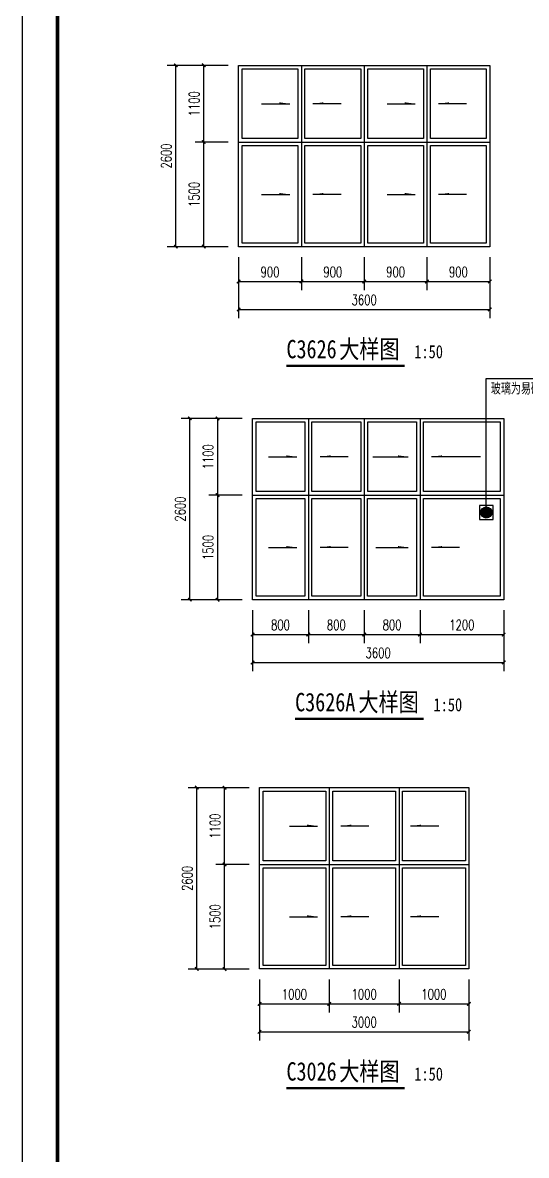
# Model space of a CAD drawing. Extents: x 1840316 to 2045362, y 17308253 to 17931430.
# Drawn here: x 2024362 to 2031581, y 17319933 to 17336174 of the extents above; entities that cross this region are included whole.
import ezdxf

# ---------------------------------------------------------------- set-up
doc = ezdxf.new("R2010")
doc.units = 0
doc.header["$LTSCALE"] = 1000
doc.header["$MEASUREMENT"] = 0
doc.layers.get('Defpoints').update_dxf_attribs({"color": 250})
for name, color, linetype in [('0 - 立面线', 7, 'Continuous'), ('DIM_LEAD', 145, 'Continuous'), ('DIM_SYMB', 165, 'Continuous'), ('PUB_DIM', 161, 'Continuous'), ('PUB_TEXT', 7, 'Continuous'), ('TK', 4, 'Continuous'), ('WINDOW', 140, 'Continuous')]:
    doc.layers.add(name, color=color, linetype=linetype)
doc.styles.add('_TCH_DIM', font='SIMPLEX', dxfattribs={"bigfont": 'GBCBIG'})
doc.styles.add('_TCH_DIM_T3', font='SIMPLEX', dxfattribs={"width": 0.705882, "bigfont": 'GBCBIG'})
doc.styles.add('YAYA', font='', dxfattribs={"width": 0.8, "height": 1})
doc.styles.get('YAYA').set_extended_font_data('SimSun')
doc.dimstyles.new('_TCH_ARCH&&50', dxfattribs={"dimtxt": 148.75, "dimasz": 50, "dimexe": 125, "dimexo": 150, "dimgap": 63.125, "dimtad": 1, "dimdec": 0, "dimzin": 0, "dimdsep": 46, "dimtxsty": '_TCH_DIM_T3', "dimblk": 'ARCHTICK', "dimcen": 0.09, "dimclrt": 7, "dimazin": 2, "dimtfac": 1, "dimtdec": 0, "dimtix": 1, "dimtmove": 2, "dimatfit": 3, "dimfxl": 0, "dimtolj": 1, "dimtzin": 0, "dimarcsym": 0})

# ---------------------------------------------------------------- blocks, each defined once
blk = doc.blocks.new('123124342')
blk.add_hatch(color=1).paths.add_polyline_path([(195147, 103988, 1), (194987, 103988, 1)])
blk.add_lwpolyline([(194967, 103888), (195167, 103888), (195167, 104088), (194967, 104088)], close=True)
blk.add_circle((195067, 103988), 80)
blk = doc.blocks.new('GeYuanFrame_67131223', base_point=(18.76, 4.34))
at = {"layer": 'TK'}
blk.add_lwpolyline([(18.76, 424.34), (612.76, 424.34), (612.76, 4.34), (18.76, 4.34), (18.76, 424.34)], dxfattribs=at)
at = {"layer": 'TK', "const_width": 1}
blk.add_lwpolyline([(602.76, 414.34), (43.76, 414.34), (43.76, 14.34), (602.76, 14.34)], close=True, dxfattribs=at)
blk = doc.blocks.new('_ArchTick')
at = {"color": 0, "linetype": 'ByBlock', "const_width": 0.4}
blk.add_lwpolyline([(-0.5, -0.5), (0.5, 0.5)], dxfattribs=at)
blk = doc.blocks.new('*D42')
at = {"layer": 'Defpoints', "color": 0}
for p in [(2026757, 17330500), (2027257, 17330500), (2027257, 17327900)]:
    blk.add_point(p, dxfattribs=at)
at = {"layer": 'PUB_DIM', "color": 0, "lineweight": -2}
for p, q in [((2027107, 17330500), (2026632, 17330500)), ((2026757, 17327900), (2026757, 17330500)), ((2027107, 17327900), (2026632, 17327900))]:
    blk.add_line(p, q, dxfattribs=at)
at = {"layer": 'PUB_DIM', "color": 0, "lineweight": -2, "xscale": 50, "yscale": 50, "zscale": 50}
for p, rotation in [((2026757, 17330500), 90), ((2026757, 17327900), 270)]:
    blk.add_blockref('_ArchTick', p, dxfattribs=dict(at, rotation=rotation))
at = {"layer": 'PUB_DIM', "color": 7, "insert": (2026620, 17329200), "char_height": 148.8, "attachment_point": 5, "rotation": 90, "style": '_TCH_DIM_T3'}
blk.add_mtext('\\A1;2600', dxfattribs=at)
blk = doc.blocks.new('*D43')
at = {"layer": 'Defpoints', "color": 0}
for p in [(2027657, 17327900), (2028457, 17327900), (2028457, 17327400)]:
    blk.add_point(p, dxfattribs=at)
at = {"layer": 'PUB_DIM', "color": 0, "lineweight": -2}
for p, q in [((2027657, 17327750), (2027657, 17327275)), ((2028457, 17327750), (2028457, 17327275)), ((2027657, 17327400), (2028457, 17327400))]:
    blk.add_line(p, q, dxfattribs=at)
at = {"layer": 'PUB_DIM', "color": 0, "lineweight": -2, "xscale": 50, "yscale": 50, "zscale": 50, "rotation": 180}
blk.add_blockref('_ArchTick', (2027657, 17327400), dxfattribs=at)
at = {"layer": 'PUB_DIM', "color": 0, "lineweight": -2, "xscale": 50, "yscale": 50, "zscale": 50}
blk.add_blockref('_ArchTick', (2028457, 17327400), dxfattribs=at)
at = {"layer": 'PUB_DIM', "color": 7, "insert": (2028057, 17327538), "char_height": 148.8, "attachment_point": 5, "style": '_TCH_DIM_T3'}
blk.add_mtext('\\A1;800', dxfattribs=at)
blk = doc.blocks.new('*D44')
at = {"layer": 'Defpoints', "color": 0}
for p in [(2028457, 17327900), (2029257, 17327900), (2029257, 17327400)]:
    blk.add_point(p, dxfattribs=at)
at = {"layer": 'PUB_DIM', "color": 0, "lineweight": -2}
for p, q in [((2028457, 17327750), (2028457, 17327275)), ((2029257, 17327750), (2029257, 17327275)), ((2028457, 17327400), (2029257, 17327400))]:
    blk.add_line(p, q, dxfattribs=at)
at = {"layer": 'PUB_DIM', "color": 0, "lineweight": -2, "xscale": 50, "yscale": 50, "zscale": 50, "rotation": 180}
blk.add_blockref('_ArchTick', (2028457, 17327400), dxfattribs=at)
at = {"layer": 'PUB_DIM', "color": 0, "lineweight": -2, "xscale": 50, "yscale": 50, "zscale": 50}
blk.add_blockref('_ArchTick', (2029257, 17327400), dxfattribs=at)
at = {"layer": 'PUB_DIM', "color": 7, "insert": (2028857, 17327538), "char_height": 148.8, "attachment_point": 5, "style": '_TCH_DIM_T3'}
blk.add_mtext('\\A1;800', dxfattribs=at)
blk = doc.blocks.new('*D45')
at = {"layer": 'Defpoints', "color": 0}
for p in [(2029257, 17327900), (2030057, 17327900), (2030057, 17327400)]:
    blk.add_point(p, dxfattribs=at)
at = {"layer": 'PUB_DIM', "color": 0, "lineweight": -2}
for p, q in [((2029257, 17327750), (2029257, 17327275)), ((2030057, 17327750), (2030057, 17327275)), ((2029257, 17327400), (2030057, 17327400))]:
    blk.add_line(p, q, dxfattribs=at)
at = {"layer": 'PUB_DIM', "color": 0, "lineweight": -2, "xscale": 50, "yscale": 50, "zscale": 50, "rotation": 180}
blk.add_blockref('_ArchTick', (2029257, 17327400), dxfattribs=at)
at = {"layer": 'PUB_DIM', "color": 0, "lineweight": -2, "xscale": 50, "yscale": 50, "zscale": 50}
blk.add_blockref('_ArchTick', (2030057, 17327400), dxfattribs=at)
at = {"layer": 'PUB_DIM', "color": 7, "insert": (2029657, 17327538), "char_height": 148.8, "attachment_point": 5, "style": '_TCH_DIM_T3'}
blk.add_mtext('\\A1;800', dxfattribs=at)
blk = doc.blocks.new('*D46')
at = {"layer": 'Defpoints', "color": 0}
for p in [(2030057, 17327900), (2031257, 17327900), (2031257, 17327400)]:
    blk.add_point(p, dxfattribs=at)
at = {"layer": 'PUB_DIM', "color": 0, "lineweight": -2}
for p, q in [((2030057, 17327750), (2030057, 17327275)), ((2031257, 17327750), (2031257, 17327275)), ((2030057, 17327400), (2031257, 17327400))]:
    blk.add_line(p, q, dxfattribs=at)
at = {"layer": 'PUB_DIM', "color": 0, "lineweight": -2, "xscale": 50, "yscale": 50, "zscale": 50, "rotation": 180}
blk.add_blockref('_ArchTick', (2030057, 17327400), dxfattribs=at)
at = {"layer": 'PUB_DIM', "color": 0, "lineweight": -2, "xscale": 50, "yscale": 50, "zscale": 50}
blk.add_blockref('_ArchTick', (2031257, 17327400), dxfattribs=at)
at = {"layer": 'PUB_DIM', "color": 7, "insert": (2030657, 17327538), "char_height": 148.8, "attachment_point": 5, "style": '_TCH_DIM_T3'}
blk.add_mtext('\\A1;1200', dxfattribs=at)
blk = doc.blocks.new('*D47')
at = {"layer": 'Defpoints', "color": 0}
for p in [(2027657, 17327900), (2031257, 17327900), (2031257, 17327000)]:
    blk.add_point(p, dxfattribs=at)
at = {"layer": 'PUB_DIM', "color": 0, "lineweight": -2}
for p, q in [((2027657, 17327750), (2027657, 17326875)), ((2031257, 17327750), (2031257, 17326875)), ((2027657, 17327000), (2031257, 17327000))]:
    blk.add_line(p, q, dxfattribs=at)
at = {"layer": 'PUB_DIM', "color": 0, "lineweight": -2, "xscale": 50, "yscale": 50, "zscale": 50, "rotation": 180}
blk.add_blockref('_ArchTick', (2027657, 17327000), dxfattribs=at)
at = {"layer": 'PUB_DIM', "color": 0, "lineweight": -2, "xscale": 50, "yscale": 50, "zscale": 50}
blk.add_blockref('_ArchTick', (2031257, 17327000), dxfattribs=at)
at = {"layer": 'PUB_DIM', "color": 7, "insert": (2029457, 17327138), "char_height": 148.8, "attachment_point": 5, "style": '_TCH_DIM_T3'}
blk.add_mtext('\\A1;3600', dxfattribs=at)
blk = doc.blocks.new('*D48')
at = {"layer": 'Defpoints', "color": 0}
for p in [(2027157, 17329400), (2027657, 17329400), (2027657, 17327900)]:
    blk.add_point(p, dxfattribs=at)
at = {"layer": 'PUB_DIM', "color": 0, "lineweight": -2}
for p, q in [((2027507, 17329400), (2027032, 17329400)), ((2027157, 17327900), (2027157, 17329400)), ((2027507, 17327900), (2027032, 17327900))]:
    blk.add_line(p, q, dxfattribs=at)
at = {"layer": 'PUB_DIM', "color": 0, "lineweight": -2, "xscale": 50, "yscale": 50, "zscale": 50}
for p, rotation in [((2027157, 17329400), 90), ((2027157, 17327900), 270)]:
    blk.add_blockref('_ArchTick', p, dxfattribs=dict(at, rotation=rotation))
at = {"layer": 'PUB_DIM', "color": 7, "insert": (2027020, 17328650), "char_height": 148.8, "attachment_point": 5, "rotation": 90, "style": '_TCH_DIM_T3'}
blk.add_mtext('\\A1;1500', dxfattribs=at)
blk = doc.blocks.new('*D49')
at = {"layer": 'Defpoints', "color": 0}
for p in [(2027157, 17330500), (2027657, 17330500), (2027657, 17329400)]:
    blk.add_point(p, dxfattribs=at)
at = {"layer": 'PUB_DIM', "color": 0, "lineweight": -2}
for p, q in [((2027507, 17330500), (2027032, 17330500)), ((2027157, 17329400), (2027157, 17330500)), ((2027507, 17329400), (2027032, 17329400))]:
    blk.add_line(p, q, dxfattribs=at)
at = {"layer": 'PUB_DIM', "color": 0, "lineweight": -2, "xscale": 50, "yscale": 50, "zscale": 50}
for p, rotation in [((2027157, 17330500), 90), ((2027157, 17329400), 270)]:
    blk.add_blockref('_ArchTick', p, dxfattribs=dict(at, rotation=rotation))
at = {"layer": 'PUB_DIM', "color": 7, "insert": (2027020, 17329950), "char_height": 148.8, "attachment_point": 5, "rotation": 90, "style": '_TCH_DIM_T3'}
blk.add_mtext('\\A1;1100', dxfattribs=at)
blk = doc.blocks.new('*D65')
at = {"layer": 'Defpoints', "color": 0}
for p in [(2026857, 17325205), (2027357, 17325205), (2027357, 17322605)]:
    blk.add_point(p, dxfattribs=at)
at = {"layer": 'PUB_DIM', "color": 0, "lineweight": -2}
for p, q in [((2027207, 17325205), (2026732, 17325205)), ((2026857, 17322605), (2026857, 17325205)), ((2027207, 17322605), (2026732, 17322605))]:
    blk.add_line(p, q, dxfattribs=at)
at = {"layer": 'PUB_DIM', "color": 0, "lineweight": -2, "xscale": 50, "yscale": 50, "zscale": 50}
for p, rotation in [((2026857, 17325205), 90), ((2026857, 17322605), 270)]:
    blk.add_blockref('_ArchTick', p, dxfattribs=dict(at, rotation=rotation))
at = {"layer": 'PUB_DIM', "color": 7, "insert": (2026720, 17323905), "char_height": 148.8, "attachment_point": 5, "rotation": 90, "style": '_TCH_DIM_T3'}
blk.add_mtext('\\A1;2600', dxfattribs=at)
blk = doc.blocks.new('*D66')
at = {"layer": 'Defpoints', "color": 0}
for p in [(2027757, 17322605), (2028757, 17322605), (2028757, 17322105)]:
    blk.add_point(p, dxfattribs=at)
at = {"layer": 'PUB_DIM', "color": 0, "lineweight": -2}
for p, q in [((2027757, 17322455), (2027757, 17321980)), ((2028757, 17322455), (2028757, 17321980)), ((2027757, 17322105), (2028757, 17322105))]:
    blk.add_line(p, q, dxfattribs=at)
at = {"layer": 'PUB_DIM', "color": 0, "lineweight": -2, "xscale": 50, "yscale": 50, "zscale": 50, "rotation": 180}
blk.add_blockref('_ArchTick', (2027757, 17322105), dxfattribs=at)
at = {"layer": 'PUB_DIM', "color": 0, "lineweight": -2, "xscale": 50, "yscale": 50, "zscale": 50}
blk.add_blockref('_ArchTick', (2028757, 17322105), dxfattribs=at)
at = {"layer": 'PUB_DIM', "color": 7, "insert": (2028257, 17322243), "char_height": 148.8, "attachment_point": 5, "style": '_TCH_DIM_T3'}
blk.add_mtext('\\A1;1000', dxfattribs=at)
blk = doc.blocks.new('*D67')
at = {"layer": 'Defpoints', "color": 0}
for p in [(2028757, 17322605), (2029757, 17322605), (2029757, 17322105)]:
    blk.add_point(p, dxfattribs=at)
at = {"layer": 'PUB_DIM', "color": 0, "lineweight": -2}
for p, q in [((2028757, 17322455), (2028757, 17321980)), ((2029757, 17322455), (2029757, 17321980)), ((2028757, 17322105), (2029757, 17322105))]:
    blk.add_line(p, q, dxfattribs=at)
at = {"layer": 'PUB_DIM', "color": 0, "lineweight": -2, "xscale": 50, "yscale": 50, "zscale": 50, "rotation": 180}
blk.add_blockref('_ArchTick', (2028757, 17322105), dxfattribs=at)
at = {"layer": 'PUB_DIM', "color": 0, "lineweight": -2, "xscale": 50, "yscale": 50, "zscale": 50}
blk.add_blockref('_ArchTick', (2029757, 17322105), dxfattribs=at)
at = {"layer": 'PUB_DIM', "color": 7, "insert": (2029257, 17322243), "char_height": 148.8, "attachment_point": 5, "style": '_TCH_DIM_T3'}
blk.add_mtext('\\A1;1000', dxfattribs=at)
blk = doc.blocks.new('*D68')
at = {"layer": 'Defpoints', "color": 0}
for p in [(2029757, 17322605), (2030757, 17322605), (2030757, 17322105)]:
    blk.add_point(p, dxfattribs=at)
at = {"layer": 'PUB_DIM', "color": 0, "lineweight": -2}
for p, q in [((2029757, 17322455), (2029757, 17321980)), ((2030757, 17322455), (2030757, 17321980)), ((2029757, 17322105), (2030757, 17322105))]:
    blk.add_line(p, q, dxfattribs=at)
at = {"layer": 'PUB_DIM', "color": 0, "lineweight": -2, "xscale": 50, "yscale": 50, "zscale": 50, "rotation": 180}
blk.add_blockref('_ArchTick', (2029757, 17322105), dxfattribs=at)
at = {"layer": 'PUB_DIM', "color": 0, "lineweight": -2, "xscale": 50, "yscale": 50, "zscale": 50}
blk.add_blockref('_ArchTick', (2030757, 17322105), dxfattribs=at)
at = {"layer": 'PUB_DIM', "color": 7, "insert": (2030257, 17322243), "char_height": 148.8, "attachment_point": 5, "style": '_TCH_DIM_T3'}
blk.add_mtext('\\A1;1000', dxfattribs=at)
blk = doc.blocks.new('*D69')
at = {"layer": 'Defpoints', "color": 0}
for p in [(2027757, 17322605), (2030757, 17322605), (2030757, 17321705)]:
    blk.add_point(p, dxfattribs=at)
at = {"layer": 'PUB_DIM', "color": 0, "lineweight": -2}
for p, q in [((2027757, 17322455), (2027757, 17321580)), ((2030757, 17322455), (2030757, 17321580)), ((2027757, 17321705), (2030757, 17321705))]:
    blk.add_line(p, q, dxfattribs=at)
at = {"layer": 'PUB_DIM', "color": 0, "lineweight": -2, "xscale": 50, "yscale": 50, "zscale": 50, "rotation": 180}
blk.add_blockref('_ArchTick', (2027757, 17321705), dxfattribs=at)
at = {"layer": 'PUB_DIM', "color": 0, "lineweight": -2, "xscale": 50, "yscale": 50, "zscale": 50}
blk.add_blockref('_ArchTick', (2030757, 17321705), dxfattribs=at)
at = {"layer": 'PUB_DIM', "color": 7, "insert": (2029257, 17321843), "char_height": 148.8, "attachment_point": 5, "style": '_TCH_DIM_T3'}
blk.add_mtext('\\A1;3000', dxfattribs=at)
blk = doc.blocks.new('*D70')
at = {"layer": 'Defpoints', "color": 0}
for p in [(2027257, 17324105), (2027757, 17324105), (2027757, 17322605)]:
    blk.add_point(p, dxfattribs=at)
at = {"layer": 'PUB_DIM', "color": 0, "lineweight": -2}
for p, q in [((2027607, 17324105), (2027132, 17324105)), ((2027257, 17322605), (2027257, 17324105)), ((2027607, 17322605), (2027132, 17322605))]:
    blk.add_line(p, q, dxfattribs=at)
at = {"layer": 'PUB_DIM', "color": 0, "lineweight": -2, "xscale": 50, "yscale": 50, "zscale": 50}
for p, rotation in [((2027257, 17324105), 90), ((2027257, 17322605), 270)]:
    blk.add_blockref('_ArchTick', p, dxfattribs=dict(at, rotation=rotation))
at = {"layer": 'PUB_DIM', "color": 7, "insert": (2027120, 17323355), "char_height": 148.8, "attachment_point": 5, "rotation": 90, "style": '_TCH_DIM_T3'}
blk.add_mtext('\\A1;1500', dxfattribs=at)
blk = doc.blocks.new('*D71')
at = {"layer": 'Defpoints', "color": 0}
for p in [(2027257, 17325205), (2027757, 17325205), (2027757, 17324105)]:
    blk.add_point(p, dxfattribs=at)
at = {"layer": 'PUB_DIM', "color": 0, "lineweight": -2}
for p, q in [((2027607, 17325205), (2027132, 17325205)), ((2027257, 17324105), (2027257, 17325205)), ((2027607, 17324105), (2027132, 17324105))]:
    blk.add_line(p, q, dxfattribs=at)
at = {"layer": 'PUB_DIM', "color": 0, "lineweight": -2, "xscale": 50, "yscale": 50, "zscale": 50}
for p, rotation in [((2027257, 17325205), 90), ((2027257, 17324105), 270)]:
    blk.add_blockref('_ArchTick', p, dxfattribs=dict(at, rotation=rotation))
at = {"layer": 'PUB_DIM', "color": 7, "insert": (2027120, 17324655), "char_height": 148.8, "attachment_point": 5, "rotation": 90, "style": '_TCH_DIM_T3'}
blk.add_mtext('\\A1;1100', dxfattribs=at)
blk = doc.blocks.new('*D72')
at = {"layer": 'Defpoints', "color": 0}
for p in [(2026557, 17335562), (2027057, 17335562), (2027057, 17332962)]:
    blk.add_point(p, dxfattribs=at)
at = {"layer": 'PUB_DIM', "color": 0, "lineweight": -2}
for p, q in [((2026907, 17335562), (2026432, 17335562)), ((2026557, 17332962), (2026557, 17335562)), ((2026907, 17332962), (2026432, 17332962))]:
    blk.add_line(p, q, dxfattribs=at)
at = {"layer": 'PUB_DIM', "color": 0, "lineweight": -2, "xscale": 50, "yscale": 50, "zscale": 50}
for p, rotation in [((2026557, 17335562), 90), ((2026557, 17332962), 270)]:
    blk.add_blockref('_ArchTick', p, dxfattribs=dict(at, rotation=rotation))
at = {"layer": 'PUB_DIM', "color": 7, "insert": (2026420, 17334262), "char_height": 148.8, "attachment_point": 5, "rotation": 90, "style": '_TCH_DIM_T3'}
blk.add_mtext('\\A1;2600', dxfattribs=at)
blk = doc.blocks.new('*D73')
at = {"layer": 'Defpoints', "color": 0}
for p in [(2027457, 17332962), (2028357, 17332962), (2028357, 17332462)]:
    blk.add_point(p, dxfattribs=at)
at = {"layer": 'PUB_DIM', "color": 0, "lineweight": -2}
for p, q in [((2027457, 17332812), (2027457, 17332337)), ((2028357, 17332812), (2028357, 17332337)), ((2027457, 17332462), (2028357, 17332462))]:
    blk.add_line(p, q, dxfattribs=at)
at = {"layer": 'PUB_DIM', "color": 0, "lineweight": -2, "xscale": 50, "yscale": 50, "zscale": 50, "rotation": 180}
blk.add_blockref('_ArchTick', (2027457, 17332462), dxfattribs=at)
at = {"layer": 'PUB_DIM', "color": 0, "lineweight": -2, "xscale": 50, "yscale": 50, "zscale": 50}
blk.add_blockref('_ArchTick', (2028357, 17332462), dxfattribs=at)
at = {"layer": 'PUB_DIM', "color": 7, "insert": (2027907, 17332599), "char_height": 148.8, "attachment_point": 5, "style": '_TCH_DIM_T3'}
blk.add_mtext('\\A1;900', dxfattribs=at)
blk = doc.blocks.new('*D74')
at = {"layer": 'Defpoints', "color": 0}
for p in [(2028357, 17332962), (2029257, 17332962), (2029257, 17332462)]:
    blk.add_point(p, dxfattribs=at)
at = {"layer": 'PUB_DIM', "color": 0, "lineweight": -2}
for p, q in [((2028357, 17332812), (2028357, 17332337)), ((2029257, 17332812), (2029257, 17332337)), ((2028357, 17332462), (2029257, 17332462))]:
    blk.add_line(p, q, dxfattribs=at)
at = {"layer": 'PUB_DIM', "color": 0, "lineweight": -2, "xscale": 50, "yscale": 50, "zscale": 50, "rotation": 180}
blk.add_blockref('_ArchTick', (2028357, 17332462), dxfattribs=at)
at = {"layer": 'PUB_DIM', "color": 0, "lineweight": -2, "xscale": 50, "yscale": 50, "zscale": 50}
blk.add_blockref('_ArchTick', (2029257, 17332462), dxfattribs=at)
at = {"layer": 'PUB_DIM', "color": 7, "insert": (2028807, 17332599), "char_height": 148.8, "attachment_point": 5, "style": '_TCH_DIM_T3'}
blk.add_mtext('\\A1;900', dxfattribs=at)
blk = doc.blocks.new('*D75')
at = {"layer": 'Defpoints', "color": 0}
for p in [(2029257, 17332962), (2030157, 17332962), (2030157, 17332462)]:
    blk.add_point(p, dxfattribs=at)
at = {"layer": 'PUB_DIM', "color": 0, "lineweight": -2}
for p, q in [((2029257, 17332812), (2029257, 17332337)), ((2030157, 17332812), (2030157, 17332337)), ((2029257, 17332462), (2030157, 17332462))]:
    blk.add_line(p, q, dxfattribs=at)
at = {"layer": 'PUB_DIM', "color": 0, "lineweight": -2, "xscale": 50, "yscale": 50, "zscale": 50, "rotation": 180}
blk.add_blockref('_ArchTick', (2029257, 17332462), dxfattribs=at)
at = {"layer": 'PUB_DIM', "color": 0, "lineweight": -2, "xscale": 50, "yscale": 50, "zscale": 50}
blk.add_blockref('_ArchTick', (2030157, 17332462), dxfattribs=at)
at = {"layer": 'PUB_DIM', "color": 7, "insert": (2029707, 17332599), "char_height": 148.8, "attachment_point": 5, "style": '_TCH_DIM_T3'}
blk.add_mtext('\\A1;900', dxfattribs=at)
blk = doc.blocks.new('*D76')
at = {"layer": 'Defpoints', "color": 0}
for p in [(2030157, 17332962), (2031057, 17332962), (2031057, 17332462)]:
    blk.add_point(p, dxfattribs=at)
at = {"layer": 'PUB_DIM', "color": 0, "lineweight": -2}
for p, q in [((2030157, 17332812), (2030157, 17332337)), ((2031057, 17332812), (2031057, 17332337)), ((2030157, 17332462), (2031057, 17332462))]:
    blk.add_line(p, q, dxfattribs=at)
at = {"layer": 'PUB_DIM', "color": 0, "lineweight": -2, "xscale": 50, "yscale": 50, "zscale": 50, "rotation": 180}
blk.add_blockref('_ArchTick', (2030157, 17332462), dxfattribs=at)
at = {"layer": 'PUB_DIM', "color": 0, "lineweight": -2, "xscale": 50, "yscale": 50, "zscale": 50}
blk.add_blockref('_ArchTick', (2031057, 17332462), dxfattribs=at)
at = {"layer": 'PUB_DIM', "color": 7, "insert": (2030607, 17332599), "char_height": 148.8, "attachment_point": 5, "style": '_TCH_DIM_T3'}
blk.add_mtext('\\A1;900', dxfattribs=at)
blk = doc.blocks.new('*D77')
at = {"layer": 'Defpoints', "color": 0}
for p in [(2027457, 17332962), (2031057, 17332962), (2031057, 17332062)]:
    blk.add_point(p, dxfattribs=at)
at = {"layer": 'PUB_DIM', "color": 0, "lineweight": -2}
for p, q in [((2027457, 17332812), (2027457, 17331937)), ((2031057, 17332812), (2031057, 17331937)), ((2027457, 17332062), (2031057, 17332062))]:
    blk.add_line(p, q, dxfattribs=at)
at = {"layer": 'PUB_DIM', "color": 0, "lineweight": -2, "xscale": 50, "yscale": 50, "zscale": 50, "rotation": 180}
blk.add_blockref('_ArchTick', (2027457, 17332062), dxfattribs=at)
at = {"layer": 'PUB_DIM', "color": 0, "lineweight": -2, "xscale": 50, "yscale": 50, "zscale": 50}
blk.add_blockref('_ArchTick', (2031057, 17332062), dxfattribs=at)
at = {"layer": 'PUB_DIM', "color": 7, "insert": (2029257, 17332199), "char_height": 148.8, "attachment_point": 5, "style": '_TCH_DIM_T3'}
blk.add_mtext('\\A1;3600', dxfattribs=at)
blk = doc.blocks.new('*D78')
at = {"layer": 'Defpoints', "color": 0}
for p in [(2026957, 17334462), (2027457, 17334462), (2027457, 17332962)]:
    blk.add_point(p, dxfattribs=at)
at = {"layer": 'PUB_DIM', "color": 0, "lineweight": -2}
for p, q in [((2027307, 17334462), (2026832, 17334462)), ((2026957, 17332962), (2026957, 17334462)), ((2027307, 17332962), (2026832, 17332962))]:
    blk.add_line(p, q, dxfattribs=at)
at = {"layer": 'PUB_DIM', "color": 0, "lineweight": -2, "xscale": 50, "yscale": 50, "zscale": 50}
for p, rotation in [((2026957, 17334462), 90), ((2026957, 17332962), 270)]:
    blk.add_blockref('_ArchTick', p, dxfattribs=dict(at, rotation=rotation))
at = {"layer": 'PUB_DIM', "color": 7, "insert": (2026820, 17333712), "char_height": 148.8, "attachment_point": 5, "rotation": 90, "style": '_TCH_DIM_T3'}
blk.add_mtext('\\A1;1500', dxfattribs=at)
blk = doc.blocks.new('*D79')
at = {"layer": 'Defpoints', "color": 0}
for p in [(2026957, 17335562), (2027457, 17335562), (2027457, 17334462)]:
    blk.add_point(p, dxfattribs=at)
at = {"layer": 'PUB_DIM', "color": 0, "lineweight": -2}
for p, q in [((2027307, 17335562), (2026832, 17335562)), ((2026957, 17334462), (2026957, 17335562)), ((2027307, 17334462), (2026832, 17334462))]:
    blk.add_line(p, q, dxfattribs=at)
at = {"layer": 'PUB_DIM', "color": 0, "lineweight": -2, "xscale": 50, "yscale": 50, "zscale": 50}
for p, rotation in [((2026957, 17335562), 90), ((2026957, 17334462), 270)]:
    blk.add_blockref('_ArchTick', p, dxfattribs=dict(at, rotation=rotation))
at = {"layer": 'PUB_DIM', "color": 7, "insert": (2026820, 17335012), "char_height": 148.8, "attachment_point": 5, "rotation": 90, "style": '_TCH_DIM_T3'}
blk.add_mtext('\\A1;1100', dxfattribs=at)

msp = doc.modelspace()

# ---------------------------------------------------------------- hatches: boundary and pattern name
at = {"layer": 'DIM_SYMB'}
for points in [[(2028189.2, 17335011.9), (2028039.2, 17335011.9), (2028039.2, 17335031.9)], [(2028522.8, 17335011.9), (2028672.8, 17335011.9), (2028672.8, 17335031.9)], [(2029989.2, 17335011.9), (2029839.2, 17335011.9), (2029839.2, 17335031.9)], [(2030322.8, 17335011.9), (2030472.8, 17335011.9), (2030472.8, 17335031.9)], [(2028189.2, 17333711.9), (2028039.2, 17333711.9), (2028039.2, 17333731.9)], [(2028522.8, 17333711.9), (2028672.8, 17333711.9), (2028672.8, 17333731.9)], [(2029989.2, 17333711.9), (2029839.2, 17333711.9), (2029839.2, 17333731.9)], [(2030322.8, 17333711.9), (2030472.8, 17333711.9), (2030472.8, 17333731.9)], [(2028289.2, 17329950), (2028139.2, 17329950), (2028139.2, 17329970)], [(2028624.9, 17329950), (2028774.9, 17329950), (2028774.9, 17329970)], [(2029889.2, 17329950), (2029739.2, 17329950), (2029739.2, 17329970)], [(2030222.8, 17329950), (2030372.8, 17329950), (2030372.8, 17329970)], [(2028289.2, 17328650), (2028139.2, 17328650), (2028139.2, 17328670)], [(2028624.9, 17328650), (2028774.9, 17328650), (2028774.9, 17328670)], [(2029889.2, 17328650), (2029739.2, 17328650), (2029739.2, 17328670)], [(2030222.8, 17328650), (2030372.8, 17328650), (2030372.8, 17328670)], [(2028589.2, 17324655.3), (2028439.2, 17324655.3), (2028439.2, 17324675.3)], [(2028922.8, 17324655.3), (2029072.8, 17324655.3), (2029072.8, 17324675.3)], [(2029922.8, 17324655.3), (2030072.8, 17324655.3), (2030072.8, 17324675.3)], [(2028589.2, 17323355.3), (2028439.2, 17323355.3), (2028439.2, 17323375.3)], [(2028922.8, 17323355.3), (2029072.8, 17323355.3), (2029072.8, 17323375.3)], [(2029922.8, 17323355.3), (2030072.8, 17323355.3), (2030072.8, 17323375.3)]]:
    msp.add_hatch(color=256, dxfattribs=at).paths.add_polyline_path(points)

# ---------------------------------------------------------------- linework, layer by layer
at = {"layer": '0 - 立面线'}
for p, q in [((2028357.1, 17335561.9), (2028357.1, 17332961.9)), ((2029257.1, 17335561.9), (2029257.1, 17332961.9)), ((2030157.1, 17335561.9), (2030157.1, 17332961.9)), ((2027457.1, 17334461.9), (2031057.1, 17334461.9)), ((2028457.1, 17330500), (2028457.1, 17327900)), ((2029257.1, 17330500), (2029257.1, 17327900)), ((2030057.1, 17330500), (2030057.1, 17327900)), ((2027657.1, 17329400), (2031257.1, 17329400)), ((2028757.1, 17325205.3), (2028757.1, 17322605.3)), ((2029757.1, 17325205.3), (2029757.1, 17322605.3)), ((2030757.1, 17325205.3), (2030757.1, 17322605.3)), ((2027757.1, 17324105.3), (2030757.1, 17324105.3))]:
    msp.add_line(p, q, dxfattribs=at)
for points in [[(2027457.1, 17335561.9), (2031057.1, 17335561.9), (2031057.1, 17332961.9), (2027457.1, 17332961.9)], [(2027657.1, 17330500), (2031257.1, 17330500), (2031257.1, 17327900), (2027657.1, 17327900)], [(2027757.1, 17325205.3), (2030757.1, 17325205.3), (2030757.1, 17322605.3), (2027757.1, 17322605.3)]]:
    msp.add_lwpolyline(points, close=True, dxfattribs=at)
at = {"layer": 'DIM_LEAD'}
for p, q in [((2031007.1, 17329219.3), (2031007.1, 17331069.6)), ((2031007.1, 17329219.3), (2031007.1, 17331069.6)), ((2031007.1, 17331069.6), (2033068.7, 17331069.6))]:
    msp.add_line(p, q, dxfattribs=at)
at = {"layer": 'DIM_LEAD', "const_width": 20}
msp.add_lwpolyline([(2031007.1, 17329209.3, 1), (2031007.1, 17329229.3, 1)], format="xyb", close=True, dxfattribs=at)
msp.add_lwpolyline([(2031007.1, 17329209.3, 1), (2031007.1, 17329229.3, 1)], format="xyb", close=True, dxfattribs=at)
at = {"layer": 'DIM_SYMB'}
for points in [[(2027787.2, 17335011.9), (2028189.2, 17335011.9)], [(2028924.7, 17335011.9), (2028522.8, 17335011.9)], [(2029587.2, 17335011.9), (2029989.2, 17335011.9)], [(2030724.7, 17335011.9), (2030322.8, 17335011.9)], [(2027787.2, 17333711.9), (2028189.2, 17333711.9)], [(2028924.7, 17333711.9), (2028522.8, 17333711.9)], [(2029587.2, 17333711.9), (2029989.2, 17333711.9)], [(2030724.7, 17333711.9), (2030322.8, 17333711.9)], [(2027887.2, 17329950), (2028289.2, 17329950)], [(2029026.9, 17329950), (2028624.9, 17329950)], [(2029379.1, 17329950), (2029889.2, 17329950)], [(2030924.7, 17329950), (2030222.8, 17329950)], [(2027887.2, 17328650), (2028289.2, 17328650)], [(2029026.9, 17328650), (2028624.9, 17328650)], [(2029422.5, 17328650), (2029889.2, 17328650)], [(2030624.7, 17328650), (2030222.8, 17328650)], [(2028187.2, 17324655.3), (2028589.2, 17324655.3)], [(2029324.7, 17324655.3), (2028922.8, 17324655.3)], [(2030324.7, 17324655.3), (2029922.8, 17324655.3)], [(2028187.2, 17323355.3), (2028589.2, 17323355.3)], [(2029324.7, 17323355.3), (2028922.8, 17323355.3)], [(2030324.7, 17323355.3), (2029922.8, 17323355.3)]]:
    msp.add_lwpolyline(points, dxfattribs=at)
at = {"layer": 'DIM_SYMB', "const_width": 35}
for points in [[(2028142.7, 17331253.5), (2029834.8, 17331253.5)], [(2028267.1, 17326191.6), (2030110.4, 17326191.6)], [(2028142.7, 17320896.9), (2029834.8, 17320896.9)]]:
    msp.add_lwpolyline(points, dxfattribs=at)
at = {"layer": 'WINDOW'}
for points in [[(2028307.1, 17334511.9), (2027507.1, 17334511.9), (2027507.1, 17335511.9), (2028307.1, 17335511.9)], [(2029207.1, 17334511.9), (2028407.1, 17334511.9), (2028407.1, 17335511.9), (2029207.1, 17335511.9)], [(2030107.1, 17334511.9), (2029307.1, 17334511.9), (2029307.1, 17335511.9), (2030107.1, 17335511.9)], [(2031007.1, 17334511.9), (2030207.1, 17334511.9), (2030207.1, 17335511.9), (2031007.1, 17335511.9)], [(2027507.1, 17334411.9), (2028307.1, 17334411.9), (2028307.1, 17333011.9), (2027507.1, 17333011.9)], [(2028407.1, 17334411.9), (2029207.1, 17334411.9), (2029207.1, 17333011.9), (2028407.1, 17333011.9)], [(2029307.1, 17334411.9), (2030107.1, 17334411.9), (2030107.1, 17333011.9), (2029307.1, 17333011.9)], [(2030207.1, 17334411.9), (2031007.1, 17334411.9), (2031007.1, 17333011.9), (2030207.1, 17333011.9)], [(2028407.1, 17329450), (2027707.1, 17329450), (2027707.1, 17330450), (2028407.1, 17330450)], [(2029207.1, 17329450), (2028507.1, 17329450), (2028507.1, 17330450), (2029207.1, 17330450)], [(2030007.1, 17329450), (2029307.1, 17329450), (2029307.1, 17330450), (2030007.1, 17330450)], [(2031207.1, 17329450), (2030107.1, 17329450), (2030107.1, 17330450), (2031207.1, 17330450)], [(2027707.1, 17329350), (2028407.1, 17329350), (2028407.1, 17327950), (2027707.1, 17327950)], [(2028507.1, 17329350), (2029207.1, 17329350), (2029207.1, 17327950), (2028507.1, 17327950)], [(2029306.5, 17329350), (2030007.1, 17329350), (2030007.1, 17327950), (2029306.5, 17327950)], [(2030107.1, 17329350), (2031207.1, 17329350), (2031207.1, 17327950), (2030107.1, 17327950)], [(2028707.1, 17324155.3), (2027807.1, 17324155.3), (2027807.1, 17325155.3), (2028707.1, 17325155.3)], [(2029707.1, 17324155.3), (2028807.1, 17324155.3), (2028807.1, 17325155.3), (2029707.1, 17325155.3)], [(2030707.1, 17324155.3), (2029807.1, 17324155.3), (2029807.1, 17325155.3), (2030707.1, 17325155.3)], [(2027807.1, 17324055.3), (2028707.1, 17324055.3), (2028707.1, 17322655.3), (2027807.1, 17322655.3)], [(2028807.1, 17324055.3), (2029707.1, 17324055.3), (2029707.1, 17322655.3), (2028807.1, 17322655.3)], [(2029807.1, 17324055.3), (2030707.1, 17324055.3), (2030707.1, 17322655.3), (2029807.1, 17322655.3)]]:
    msp.add_lwpolyline(points, close=True, dxfattribs=at)

# ---------------------------------------------------------------- block references
at = {"xscale": 50, "yscale": 50, "zscale": 50, "rotation": 270}
msp.add_blockref('GeYuanFrame_67131223', (2024361.6, 17337953.1), dxfattribs=at)
at = {"layer": '0 - 立面线', "color": 0, "ltscale": 0.5}
msp.add_blockref('123124342', (1835940.5, 17225162.8), dxfattribs=at)

# ---------------------------------------------------------------- texts
at = {"layer": 'PUB_TEXT', "style": 'YAYA', "width": 0.8}
for s, height, p in [('C3626', 264.35, (2028142.7, 17331361.9)), ('大样图', 264.35, (2028898.8, 17331361.9)), ('1:50', 188.82, (2029974.8, 17331361.9)), ('C3626A', 264.35, (2028267.1, 17326300)), ('大样图', 264.35, (2029174.4, 17326300)), ('1:50', 188.82, (2030250.4, 17326300)), ('C3026', 264.35, (2028142.7, 17321005.3)), ('大样图', 264.35, (2028898.8, 17321005.3)), ('1:50', 188.82, (2029974.8, 17321005.3))]:
    msp.add_text(s, height=height, dxfattribs=at).set_placement(p)
at = {"layer": 'PUB_TEXT', "style": '_TCH_DIM'}
msp.add_text('玻璃为易碎玻璃，外立面设明显标志', height=168.794, dxfattribs=at).set_placement((2031072.6, 17330842.1))

# ---------------------------------------------------------------- dimensions: what is measured, and where the dimension line sits
at = {"layer": 'PUB_DIM'}
for p1, p2, distance, picture, middle in [((2027057.1, 17332961.9), (2027057.1, 17335561.9), 500, '*D72', (2026419.6, 17334261.9)), ((2027457.1, 17334461.9), (2027457.1, 17335561.9), 500, '*D79', (2026819.6, 17335011.9)), ((2027457.1, 17332961.9), (2027457.1, 17334461.9), 500, '*D78', (2026819.6, 17333711.9)), ((2027457.1, 17332961.9), (2028357.1, 17332961.9), -500, '*D73', (2027907.1, 17332599.4)), ((2027457.1, 17332961.9), (2031057.1, 17332961.9), -900, '*D77', (2029257.1, 17332199.4)), ((2028357.1, 17332961.9), (2029257.1, 17332961.9), -500, '*D74', (2028807.1, 17332599.4)), ((2029257.1, 17332961.9), (2030157.1, 17332961.9), -500, '*D75', (2029707.1, 17332599.4)), ((2030157.1, 17332961.9), (2031057.1, 17332961.9), -500, '*D76', (2030607.1, 17332599.4)), ((2027257.1, 17327900), (2027257.1, 17330500), 500, '*D42', (2026619.6, 17329200)), ((2027657.1, 17329400), (2027657.1, 17330500), 500, '*D49', (2027019.6, 17329950)), ((2027657.1, 17327900), (2027657.1, 17329400), 500, '*D48', (2027019.6, 17328650)), ((2027657.1, 17327900), (2028457.1, 17327900), -500, '*D43', (2028057.1, 17327537.5)), ((2027657.1, 17327900), (2031257.1, 17327900), -900, '*D47', (2029457.1, 17327137.5)), ((2028457.1, 17327900), (2029257.1, 17327900), -500, '*D44', (2028857.1, 17327537.5)), ((2029257.1, 17327900), (2030057.1, 17327900), -500, '*D45', (2029657.1, 17327537.5)), ((2030057.1, 17327900), (2031257.1, 17327900), -500, '*D46', (2030657.1, 17327537.5)), ((2027357.1, 17322605.3), (2027357.1, 17325205.3), 500, '*D65', (2026719.6, 17323905.3)), ((2027757.1, 17324105.3), (2027757.1, 17325205.3), 500, '*D71', (2027119.6, 17324655.3)), ((2027757.1, 17322605.3), (2027757.1, 17324105.3), 500, '*D70', (2027119.6, 17323355.3)), ((2027757.1, 17322605.3), (2028757.1, 17322605.3), -500, '*D66', (2028257.1, 17322242.8)), ((2027757.1, 17322605.3), (2030757.1, 17322605.3), -900, '*D69', (2029257.1, 17321842.8)), ((2028757.1, 17322605.3), (2029757.1, 17322605.3), -500, '*D67', (2029257.1, 17322242.8)), ((2029757.1, 17322605.3), (2030757.1, 17322605.3), -500, '*D68', (2030257.1, 17322242.8))]:
    dim = msp.add_aligned_dim(p1=p1, p2=p2, distance=distance, dimstyle='_TCH_ARCH&&50', dxfattribs=at)
    dim.commit()
    dim.dimension.update_dxf_attribs({"geometry": picture, "text_midpoint": middle})

doc.saveas('drawing.dxf')
